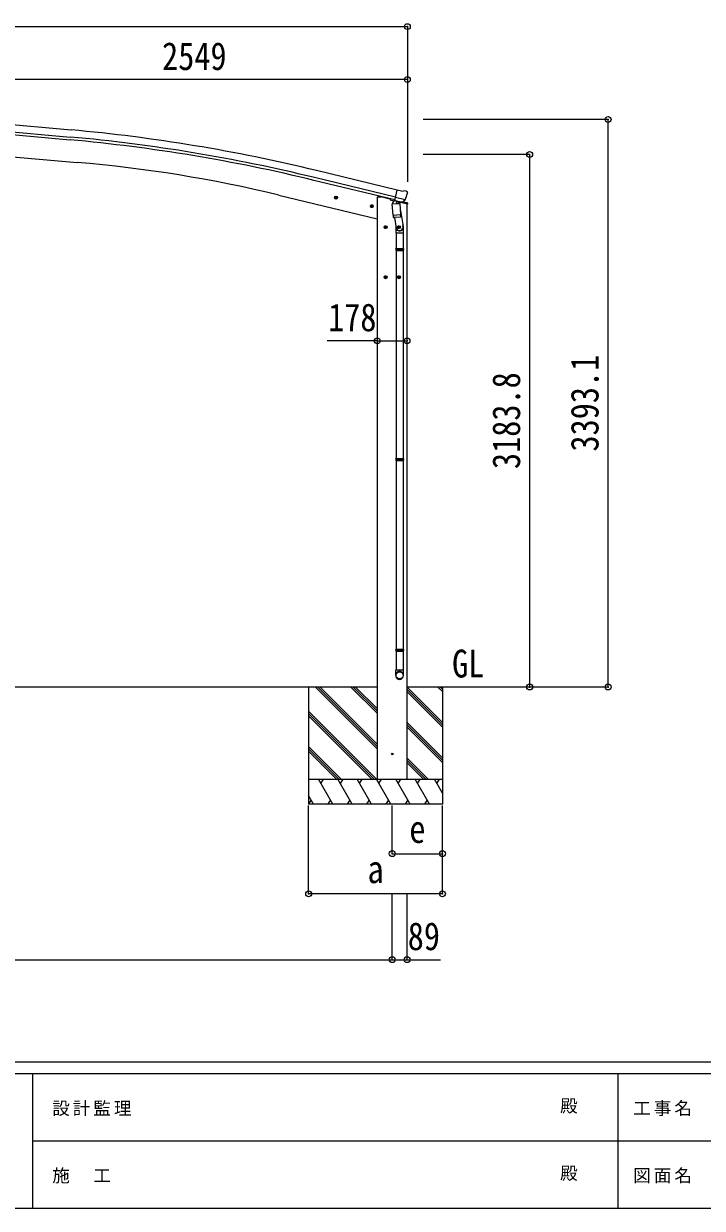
# Model space of a CAD drawing. Units: millimetres at full size, sheet at 1:35. Extents: x -9783 to 9892, y -6828 to 6752.
# Drawn here: x -4022 to 36, y -6828 to 254 of the extents above; entities that cross this region are included whole.
import ezdxf
from ezdxf.enums import TextEntityAlignment as Align

# ---------------------------------------------------------------- set-up
doc = ezdxf.new("R2010")
doc.units = ezdxf.units.MM
doc.header["$LTSCALE"] = 35
doc.header["$PDMODE"] = 32
doc.header["$PDSIZE"] = 35
for name, color, linetype, lineweight in [('0-0_0', 7, 'Continuous', 9), ('0-1_本体', 4, 'Continuous', 9), ('0-2_部品', 7, 'Continuous', 9), ('0-3_ELV2', 3, 'Continuous', 9), ('0-A_寸法', 6, 'Continuous', 9), ('F-0_240', 7, 'Continuous', 9)]:
    doc.layers.add(name, color=color, linetype=linetype, lineweight=lineweight)
doc.styles.add('ＭＳ ゴシック', font='')
doc.styles.get('ＭＳ ゴシック').set_extended_font_data('MS Gothic')

msp = doc.modelspace()

# ---------------------------------------------------------------- linework, layer by layer
at = {"layer": '0-0_0', "color": 6}
for p, q in [((-527.21, -3711.52), (-527.21, -318.42)), ((-996.23, -527.72), (-996.23, -3711.52))]:
    msp.add_line(p, q, dxfattribs=at)
at = {"layer": '0-0_0'}
for p, q in [((-1906.77, -3711.57), (-4793.47, -3711.57)), ((-2317.77, -3711.52), (-2317.77, -4411.52)), ((-1906.77, -4082.53), (-2277.78, -3711.52)), ((-1906.77, -4068.39), (-2263.64, -3711.52)), ((-1906.77, -4054.24), (-2249.5, -3711.52)), ((-1906.77, -3870.4), (-2065.65, -3711.52)), ((-1906.77, -3856.26), (-2051.51, -3711.52)), ((-1906.77, -3842.11), (-2037.36, -3711.52)), ((-1131.88, -3711.57), (-1728.77, -3711.57)), ((-1517.77, -3922.75), (-1728.77, -3711.75)), ((-1517.77, -3936.89), (-1728.77, -3725.89)), ((-1517.77, -3951.03), (-1728.77, -3740.03)), ((-1517.77, -3738.9), (-1545.15, -3711.52)), ((-1517.77, -3724.76), (-1531.01, -3711.52)), ((-1517.77, -3711.57), (-1517.77, -4411.52)), ((-1911.62, -4261.52), (-2317.77, -3855.38)), ((-1925.77, -4261.52), (-2317.77, -3869.52)), ((-1939.91, -4261.52), (-2317.77, -3883.66)), ((-1517.77, -4134.88), (-1728.77, -3923.88)), ((-1517.77, -4149.02), (-1728.77, -3938.02)), ((-1517.77, -4163.16), (-1728.77, -3952.16)), ((-2123.76, -4261.52), (-2317.77, -4067.51)), ((-2137.9, -4261.52), (-2317.77, -4081.65)), ((-2152.04, -4261.52), (-2317.77, -4095.79)), ((-1603.26, -4261.52), (-1728.77, -4136.01)), ((-1617.4, -4261.52), (-1728.77, -4150.15)), ((-1631.54, -4261.52), (-1728.77, -4164.29)), ((-2317.77, -4261.52), (-1517.77, -4261.52)), ((-2172.38, -4411.52), (-2258.99, -4261.52)), ((-2243.99, -4287.5), (-2228.99, -4261.52)), ((-2056.91, -4411.52), (-2143.52, -4261.52)), ((-2113.52, -4261.52), (-2128.52, -4287.5)), ((-1941.44, -4411.52), (-2028.05, -4261.52)), ((-2013.05, -4287.5), (-1998.04, -4261.52)), ((-1825.97, -4411.52), (-1912.58, -4261.52)), ((-1906.77, -4261.52), (-1728.77, -4261.52)), ((-1897.57, -4287.5), (-1882.57, -4261.52)), ((-1710.5, -4411.52), (-1797.11, -4261.52)), ((-1782.1, -4287.5), (-1767.1, -4261.52)), ((-1595.03, -4411.52), (-1681.64, -4261.52)), ((-1666.63, -4287.5), (-1651.63, -4261.52)), ((-1517.77, -4345.35), (-1566.17, -4261.52)), ((-1551.16, -4287.5), (-1536.16, -4261.52)), ((-2287.85, -4411.52), (-2317.77, -4359.71)), ((-2302.85, -4385.54), (-2317.77, -4411.37)), ((-2187.38, -4385.54), (-2202.38, -4411.52)), ((-2071.91, -4385.54), (-2086.91, -4411.52)), ((-1956.44, -4385.54), (-1971.44, -4411.52)), ((-1840.97, -4385.54), (-1855.97, -4411.52)), ((-1725.5, -4385.54), (-1740.5, -4411.52)), ((-1610.03, -4385.54), (-1625.03, -4411.52)), ((-1517.77, -4411.52), (-2317.77, -4411.52))]:
    msp.add_line(p, q, dxfattribs=at)
msp.add_circle((-1817.77, -4111.52), 5, dxfattribs=at)
at = {"layer": '0-1_本体'}
for p, q in [((-4215.62, -337.16), (-3738.31, -380.44)), ((-4220.85, -396.94), (-3743.72, -440.2)), ((-4219.38, -380.16), (-3742.2, -423.42)), ((-4239.32, -527.75), (-3701.38, -574.81)), ((-1788.77, -741.37), (-2271.64, -623.89)), ((-1802.78, -799.71), (-2285.83, -682.19)), ((-1798.84, -783.34), (-2281.85, -665.83)), ((-2495.46, -770.33), (-1907.3, -911.53)), ((-1907.3, -781.52), (-1883.3, -781.52)), ((-1907.3, -781.52), (-1907.3, -4261.52)), ((-1831.29, -794.01), (-1883.3, -781.52)), ((-1729.3, -4261.52), (-1729.3, -824.97))]:
    msp.add_line(p, q, dxfattribs=at)
at = {"layer": '0-1_本体', "color": 6}
msp.add_line((-1907.3, -1641.7), (-1729.3, -1641.7), dxfattribs=at)
at = {"layer": '0-1_本体'}
for centre, radius, start, end in [((-4643.01, -10370.36), 9987.65, 76.32536, 84.82535), ((-4643.01, -10370.36), 10030.81, 76.32536, 84.82535), ((-4643.01, -10370.36), 9970.81, 76.32536, 84.82535), ((-4409.74, -8760.6), 8216.38, 76.52718, 85.05417)]:
    msp.add_arc(centre, radius, start, end, dxfattribs=at)
at = {"layer": '0-2_部品'}
for p, q in [((-2161.3, -783.67), (-2156.13, -778.22)), ((-2156.33, -795.14), (-2151.66, -775.7)), ((-2156.13, -778.22), (-2148.83, -779.97)), ((-1762, -746.66), (-1787.93, -740.43)), ((-1762, -746.66), (-1748.74, -743.96)), ((-1734.26, -747.15), (-1747.44, -743.98)), ((-1731.16, -749.4), (-1727.3, -755.69)), ((-1726.94, -757.97), (-1727.22, -759.12)), ((-2144.27, -787.75), (-2163.72, -783.08)), ((-2159.16, -790.86), (-2161.3, -783.67)), ((-2148.83, -779.97), (-2146.7, -787.17)), ((-1930.34, -839.11), (-1949.79, -834.45)), ((-1947.36, -835.03), (-1942.19, -829.58)), ((-1945.23, -842.22), (-1947.36, -835.03)), ((-1942.4, -846.5), (-1937.73, -827.06)), ((-1942.19, -829.58), (-1934.9, -831.34)), ((-1934.9, -831.34), (-1932.76, -838.53)), ((-1830.76, -792.77), (-1830.76, -796.53)), ((-1807.52, -806.06), (-1826.92, -801.4)), ((-1817.99, -823.48), (-1772.3, -820.29)), ((-1813.31, -890.32), (-1817.99, -823.48)), ((-1803.57, -801.71), (-1816.88, -817.03)), ((-1816.88, -817.03), (-1816.44, -823.37)), ((-1802.63, -801.65), (-1803.57, -801.71)), ((-1799.54, -804.12), (-1801.07, -803.75)), ((-1762.84, -812.93), (-1799.54, -804.12)), ((-1741, -798.28), (-1798.5, -784.47)), ((-1793.59, -805.94), (-1792.57, -820.55)), ((-1765.38, -814.94), (-1791.2, -821.37)), ((-1774.07, -817.11), (-1773.84, -820.39)), ((-1772.3, -820.29), (-1767.62, -887.12)), ((-1760.56, -813.76), (-1768.08, -811.95)), ((-1726.2, -825.58), (-1767.9, -815.57)), ((-1764.68, -813.16), (-1764.63, -813.9)), ((-1761.31, -813.3), (-1762.84, -812.93)), ((-1757.85, -813.19), (-1741.47, -798.7)), ((-1753.89, -809.67), (-1728.5, -815.77)), ((-1726.2, -818.69), (-1726.2, -825.58)), ((-1813.31, -890.32), (-1767.62, -887.12)), ((-1813.3, -890.32), (-1812.41, -903.01)), ((-1768.61, -901.73), (-1810.31, -904.64)), ((-1804.88, -904.26), (-1794.15, -967.85)), ((-1769.36, -862.36), (-1753.44, -958.53)), ((-1766.77, -899.59), (-1767.64, -887.12)), ((-1767.16, -900.95), (-1767.16, -900.95)), ((-1867.77, -961.76), (-1847.77, -961.76)), ((-1864.27, -958.01), (-1857.77, -954.25)), ((-1857.77, -971.76), (-1857.77, -951.76)), ((-1857.77, -954.25), (-1851.27, -958.01)), ((-1851.27, -965.51), (-1857.77, -969.27)), ((-1851.27, -958.01), (-1851.27, -965.51)), ((-1797.29, -961.03), (-1797.29, -995.69)), ((-1787.77, -961.76), (-1767.77, -961.76)), ((-1784.27, -958.01), (-1777.77, -954.25)), ((-1777.77, -971.76), (-1777.77, -951.76)), ((-1777.77, -954.25), (-1771.27, -958.01)), ((-1771.27, -965.51), (-1777.77, -969.27)), ((-1771.27, -958.01), (-1771.27, -965.51)), ((-1751.29, -995.69), (-1751.29, -961.34)), ((-1797.29, -995.69), (-1751.29, -995.69)), ((-1795.29, -995.69), (-1795.29, -1089.69)), ((-1753.29, -995.69), (-1753.29, -1089.69)), ((-1797.29, -1091.69), (-1796.29, -1089.69)), ((-1797.29, -1091.69), (-1751.29, -1091.69)), ((-1797.29, -1091.69), (-1797.29, -1099.69)), ((-1797.29, -1099.69), (-1751.29, -1099.69)), ((-1797.29, -1099.69), (-1796.29, -1101.69)), ((-1796.29, -1089.69), (-1752.29, -1089.69)), ((-1796.29, -1101.69), (-1752.29, -1101.69)), ((-1795.29, -1101.69), (-1795.29, -2345.87)), ((-1753.29, -1101.69), (-1753.29, -2345.87)), ((-1751.29, -1091.69), (-1752.29, -1089.69)), ((-1867.77, -1261.76), (-1847.77, -1261.76)), ((-1864.27, -1258.01), (-1857.77, -1254.25)), ((-1857.77, -1271.76), (-1857.77, -1251.76)), ((-1857.77, -1254.25), (-1851.27, -1258.01)), ((-1851.27, -1265.51), (-1857.77, -1269.27)), ((-1851.27, -1258.01), (-1851.27, -1265.51)), ((-1787.77, -1261.76), (-1767.77, -1261.76)), ((-1784.27, -1258.01), (-1777.77, -1254.25)), ((-1777.77, -1271.76), (-1777.77, -1251.76)), ((-1777.77, -1254.25), (-1771.27, -1258.01)), ((-1771.27, -1265.51), (-1777.77, -1269.27)), ((-1771.27, -1258.01), (-1771.27, -1265.51)), ((-1797.29, -2347.87), (-1796.29, -2345.87)), ((-1797.29, -2347.87), (-1751.29, -2347.87)), ((-1797.29, -2347.87), (-1797.29, -2355.87)), ((-1797.29, -2355.87), (-1751.29, -2355.87)), ((-1797.29, -2355.87), (-1796.29, -2357.87)), ((-1796.29, -2345.87), (-1752.29, -2345.87)), ((-1796.29, -2357.87), (-1752.29, -2357.87)), ((-1795.29, -2357.87), (-1795.29, -3486.06)), ((-1753.29, -2357.87), (-1753.29, -3486.06)), ((-1751.29, -2347.87), (-1752.29, -2345.87)), ((-1797.29, -3488.06), (-1796.29, -3486.06)), ((-1797.29, -3488.06), (-1751.29, -3488.06)), ((-1797.29, -3488.06), (-1797.29, -3496.06)), ((-1797.29, -3496.06), (-1751.29, -3496.06)), ((-1797.29, -3496.06), (-1796.29, -3498.06)), ((-1796.29, -3486.06), (-1752.29, -3486.06)), ((-1796.29, -3498.06), (-1752.29, -3498.06)), ((-1795.29, -3498.06), (-1795.29, -3608.06)), ((-1753.29, -3498.06), (-1753.29, -3608.06)), ((-1751.29, -3488.06), (-1752.29, -3486.06)), ((-1797.29, -3642.2), (-1797.29, -3608.06)), ((-1797.29, -3608.06), (-1751.29, -3608.06)), ((-1751.29, -3642.2), (-1751.29, -3608.06))]:
    msp.add_line(p, q, dxfattribs=at)
for points in [[(-1793.36, -805.88), (-1803.08, -803.55), (-1787.93, -740.43)], [(-2146.7, -787.17), (-2151.87, -792.62), (-2159.16, -790.86)], [(-1932.76, -838.53), (-1937.93, -843.98), (-1945.23, -842.22)], [(-1793.36, -805.88), (-1793.12, -806.03), (-1768.36, -811.98), (-1768.08, -811.95)], [(-1740.73, -797.7), (-1741.31, -798.55), (-1741.47, -798.7)], [(-1857.77, -969.27), (-1864.27, -965.51), (-1864.27, -958.01)], [(-1777.77, -969.27), (-1784.27, -965.51), (-1784.27, -958.01)], [(-1751.29, -1091.69), (-1751.29, -1099.69), (-1752.29, -1101.69)], [(-1857.77, -1269.27), (-1864.27, -1265.51), (-1864.27, -1258.01)], [(-1777.77, -1269.27), (-1784.27, -1265.51), (-1784.27, -1258.01)], [(-1751.29, -2347.87), (-1751.29, -2355.87), (-1752.29, -2357.87)], [(-1751.29, -3488.06), (-1751.29, -3496.06), (-1752.29, -3498.06)]]:
    msp.add_lwpolyline(points, dxfattribs=at)
for centre, radius in [((-2154, -785.42), 8.5), ((-2154, -785.42), 7.7), ((-2154, -785.42), 6.5), ((-1940.06, -836.78), 8.5), ((-1940.06, -836.78), 7.7), ((-1940.06, -836.78), 6.5), ((-1857.77, -961.76), 8.5), ((-1857.77, -961.76), 7.7), ((-1857.77, -961.76), 6.5), ((-1777.77, -961.76), 8.5), ((-1777.77, -961.76), 7.7), ((-1777.77, -961.76), 6.5), ((-1857.77, -1261.76), 8.5), ((-1857.77, -1261.76), 7.7), ((-1857.77, -1261.76), 6.5), ((-1777.77, -1261.76), 8.5), ((-1777.77, -1261.76), 7.7), ((-1777.77, -1261.76), 6.5)]:
    msp.add_circle(centre, radius, dxfattribs=at)
at = {"layer": '0-2_部品', "color": 4}
msp.add_circle((-1817.77, -4111.52), 4.5, dxfattribs=at)
at = {"layer": '0-2_部品'}
for centre, radius, start, end in [((-1748.14, -746.9), 3, 76.5, 101.5), ((-1924.02, -711.87), 202.4, 334.90875, 346.5), ((-1735.42, -752.01), 5, 31.5, 76.5), ((-1825.76, -796.53), 5, 180, 256.5), ((-1800.96, -803.26), 0.5, 221.23754, 256.5), ((-1794.19, -806.02), 0.604, 7.79405, 79.40158), ((-1791.55, -820.4), 1.03, 188.03431, 289.96103), ((-1765.62, -813.97), 1, 284, 4), ((-1764.18, -813.12), 0.5, 76.5, 184), ((-1761.19, -812.81), 0.5, 256.5, 291.76246), ((-1729.2, -818.69), 3, 0, 76.5), ((-1810.45, -902.65), 2, 190.53157, 274), ((-1768.75, -899.73), 2, 274, 322.59038), ((-1768.71, -899.76), 1.95, 322.52234, 4.95983), ((-1781.29, -961.34), 30, 0, 2.54858)]:
    msp.add_arc(centre, radius, start, end, dxfattribs=at)
for centre, major_axis, ratio, start_param, end_param in [((-1729.86, -757.26), (1.57, -2.57), 0.99628, 0.7835347, 1.5707963), ((-1759.86, -810.83), (0.73, -2.92), 0.997631, 5.8041905, 5.8929484), ((-1759.89, -810.71), (-2.63, 3.16), 0.650902, 2.1145521, 2.1873627), ((-1759.84, -810.93), (0.73, -2.92), 0.997631, 5.965759, 6.7621801), ((-1774.29, -961.03), (-23, 0), 0.996195, 6.0000678, 10.0103449), ((-1774.29, -961.03), (-21, 0), 0.996195, 0.3319459, 3.3482706), ((-1774.29, -3640.46), (23, 0), 0.996195, 6.2831853, 9.424778), ((-1774.29, -3642.2), (23, 0), 0.996195, 6.2831853, 9.424778), ((-1774.29, -3642.2), (0, -23.43), 0.981806, 4.712389, 7.8539816)]:
    msp.add_ellipse(centre, major_axis=major_axis, ratio=ratio, start_param=start_param, end_param=end_param, dxfattribs=at)
msp.add_ellipse((-1774.29, -3642.2), major_axis=(-21, 0), ratio=0.996195, dxfattribs=at)
at = {"layer": '0-3_ELV2', "color": 6}
for p, q in [((-6752.19, -5341.67), (-1818.17, -5341.67)), ((-1818.17, -5341.67), (-1729.17, -5341.67))]:
    msp.add_line(p, q, dxfattribs=at)
at = {"layer": '0-A_寸法'}
for p, q in [((-6841.34, 236.84), (-1727.34, 236.84)), ((-1727.34, 236.84), (-1727.34, -79.78)), ((-1727.34, -79.78), (-4276.34, -79.78)), ((-1727.34, -79.78), (-1727.34, -79.78)), ((-1727.34, -79.78), (-1727.34, -691.54)), ((-527.21, -318.42), (-1633.49, -318.42)), ((-996.23, -527.72), (-1633.49, -527.72)), ((-1907.3, -1641.7), (-2207.3, -1641.7)), ((-996.23, -3711.52), (-1325.05, -3711.52)), ((-527.21, -3711.52), (-996.23, -3711.52)), ((-2317.77, -4947.89), (-2317.77, -4418.94)), ((-1818.02, -4707.91), (-1818.02, -4418.94)), ((-1517.77, -4947.89), (-1517.77, -4418.94)), ((-1517.77, -4707.91), (-1517.77, -4418.94)), ((-1818.02, -4707.91), (-1517.77, -4707.91)), ((-1517.77, -4947.89), (-2317.77, -4947.89)), ((-1818.17, -5341.67), (-1818.17, -4947.89)), ((-1729.17, -5341.67), (-1729.17, -4947.89)), ((-1729.17, -5341.67), (-1529.17, -5341.67))]:
    msp.add_line(p, q, dxfattribs=at)
for p in [(-1727.34, 236.84), (-1727.34, -79.78), (-527.21, -318.42), (-996.23, -527.72), (-1907.3, -1641.7), (-1729.3, -1641.7), (-996.23, -3711.52), (-527.21, -3711.52), (-1818.02, -4707.91), (-1517.77, -4707.91), (-2317.77, -4947.89), (-1517.77, -4947.89), (-1818.17, -5341.67), (-1729.17, -5341.67)]:
    msp.add_point(p, dxfattribs=at)
at = {"layer": 'F-0_240', "color": 5}
for p, q in [((-9783.03, -5953.1), (9396.97, -5953.1)), ((-9783.03, -6023.1), (6285.75, -6023.1)), ((-3969.25, -6023.1), (-3969.25, -6828.1)), ((-469.25, -6023.1), (-469.25, -6828.1)), ((-3969.25, -6425.6), (3205.75, -6425.6)), ((-9783.03, -6828.1), (9396.97, -6828.1))]:
    msp.add_line(p, q, dxfattribs=at)

# ---------------------------------------------------------------- texts
at = {"layer": '0-0_0', "style": 'ＭＳ ゴシック', "width": 0.85}
msp.add_text('GL', height=166.8, dxfattribs=at).set_placement((-1460.19, -3704.58), align=Align.BOTTOM_LEFT)
at = {"layer": '0-A_寸法', "color": 7, "style": 'ＭＳ ゴシック', "width": 0.85}
for s, p in [('2549', (-3194.34, -72.78)), ('178', (-2201.67, -1634.7)), ('e', (-1715.89, -4693.54)), ('a', (-1965.89, -4933.51)), ('89', (-1725.42, -5334.67))]:
    msp.add_text(s, height=166.8, dxfattribs=at).set_placement(p, align=Align.BOTTOM_LEFT)
for s, p in [('3393.1', (-534.21, -2303.72)), ('3183.8', (-1003.23, -2408.37))]:
    msp.add_text(s, height=166.8, rotation=90, dxfattribs=at).set_placement(p, align=Align.BOTTOM_LEFT)
at = {"layer": 'F-0_240', "style": 'ＭＳ ゴシック'}
for p in [(-814.24, -6276.85), (-814.24, -6679.35)]:
    msp.add_text('殿', height=76.98, dxfattribs=at).set_placement(p, align=Align.BOTTOM_LEFT)
at = {"layer": 'F-0_240', "char_height": 76.98, "attachment_point": 7, "style": 'ＭＳ ゴシック'}
for s, insert in [('\\T1.17;設計監理', (-3851.04, -6276.85)), ('\\T1.17;工事名', (-376.96, -6276.85)), ('\\T1.17;施\u3000工', (-3851.04, -6679.35)), ('\\T1.17;図面名', (-376.96, -6679.35))]:
    msp.add_mtext(s, dxfattribs=dict(at, insert=insert))

doc.saveas('drawing.dxf')
